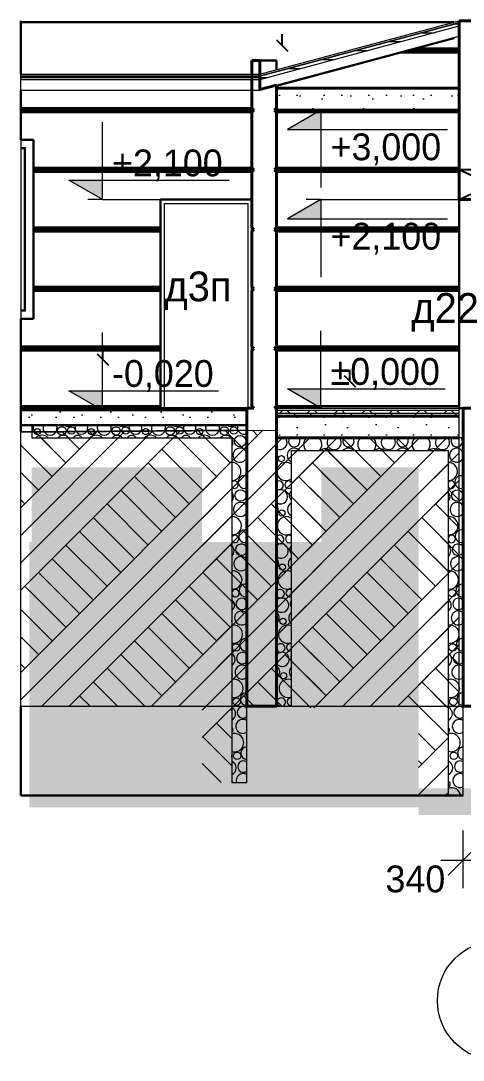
# Model space of a CAD drawing. Extents: x -464571 to -430223, y -12741 to 36790.
# Drawn here: x -464495 to -460039, y -6565 to 3900 of the extents above; entities that cross this region are included whole.
import ezdxf

# ---------------------------------------------------------------- set-up
doc = ezdxf.new("R2010")
doc.units = 0
doc.header["$MEASUREMENT"] = 0
doc.linetypes.add('Крупный пунктир', pattern=[14062.5, 0, -14062.5])
doc.linetypes.add('Штрихштриховая', pattern=[2325, 1500, -300, 225, -300])
for name, color, linetype, lineweight in [('01 Виноски_Ном_пера__19', 255, 'Continuous', 0), ('0_Ном_пера__1', 7, 'Continuous', 13), ('0_Ном_пера__120', 7, 'Continuous', 13), ('0_Ном_пера__19', 255, 'Continuous', 0), ('0_Ном_пера__7', 7, 'Continuous', 5), ('Двери ArchiCAD_Ном_пера__1', 7, 'Continuous', 13), ('Двери ArchiCAD_Ном_пера__41', 7, 'Continuous', 30), ('Интерьер- Перегородка_Ном_пера__41', 7, 'Continuous', 30), ('Интерьер- Перегородка_Ном_пера__47', 7, 'Continuous', 25), ('Интерьер- Перегородка_Ном_пера__61', 7, 'Continuous', 40), ('Крыши_Ном_пера__1', 7, 'Continuous', 13), ('Крыши_Ном_пера__10', 134, 'Continuous', 18), ('Крыши_Ном_пера__100', 2, 'Continuous', 13), ('Крыши_Ном_пера__120', 7, 'Continuous', 13), ('Крыши_Ном_пера__21', 7, 'Continuous', 20), ('Крыши_Ном_пера__41', 7, 'Continuous', 30), ('Окна ArchiCAD_Ном_пера__1', 7, 'Continuous', 13), ('Окна ArchiCAD_Ном_пера__41', 7, 'Continuous', 30), ('Перекрытия_Ном_пера__1', 7, 'Continuous', 13), ('Перекрытия_Ном_пера__21', 7, 'Continuous', 20), ('Перекрытия_Ном_пера__41', 7, 'Continuous', 30), ('Перекрытия_Ном_пера__61', 7, 'Continuous', 40), ('Стены несущие_Ном_пера__41', 7, 'Continuous', 30), ('Стены несущие_Ном_пера__61', 7, 'Continuous', 40)]:
    doc.layers.add(name, color=color, linetype=linetype, lineweight=lineweight)
for name, color, linetype, lineweight, true_color in [('01 Виноски_Ном_пера__3', 7, 'Continuous', 18, 0xdd5800), ('0_Ном_пера__98', 7, 'Continuous', 13, 0x001f3e), ('Двери ArchiCAD_Ном_пера__23', 7, 'Continuous', 20, 0xff6600), ('Перекрытия_Ном_пера__4', 7, 'Continuous', 20, 0x016515)]:
    doc.layers.add(name, color=color, linetype=linetype, lineweight=lineweight, true_color=true_color)
for name, color, linetype in [('Двери ArchiCAD', 7, 'Continuous'), ('Интерьер- Перегородка', 7, 'Continuous'), ('Крыши', 7, 'Continuous'), ('Окна ArchiCAD', 7, 'Continuous'), ('Перекрытия', 7, 'Continuous'), ('Стены несущие', 7, 'Continuous')]:
    doc.layers.add(name, color=color, linetype=linetype)
doc.styles.add('СГЕНЕРИР_СТИЛЬ_1', font='GOTHIC.TTF')
doc.styles.add('СГЕНЕРИР_СТИЛЬ_2', font='GOTHIC.TTF')
doc.styles.add('СГЕНЕРИР_СТИЛЬ_4', font='')
doc.styles.get('СГЕНЕРИР_СТИЛЬ_4').set_extended_font_data('Arial Unicode MS Кириллический')
doc.dimstyles.new('СГЕНЕРИР_СТИЛЬ__1', dxfattribs={"dimtxt": 0.18, "dimasz": 114, "dimexe": 0.18, "dimexo": 0.0625, "dimgap": 0.09, "dimtad": 0, "dimtih": 1, "dimtoh": 1, "dimdec": 4, "dimzin": 0, "dimdsep": 46, "dimcen": 0.09, "dimadec": 0, "dimazin": 0, "dimtfac": 1, "dimtdec": 4, "dimtmove": 0, "dimatfit": 3, "dimldrblk": 'ARROWHEAD_6', "dimfxl": 0, "dimtolj": 1, "dimtzin": 0, "dimarcsym": 0})
doc.dimstyles.new('СГЕНЕРИР_СТИЛЬ__7', dxfattribs={"dimtxt": 269.999993, "dimasz": 285, "dimexe": 0.18, "dimexo": 300, "dimgap": 0.09, "dimtad": 3, "dimdec": 0, "dimzin": 0, "dimdsep": 46, "dimtxsty": 'СГЕНЕРИР_СТИЛЬ_4', "dimblk": 'ARROWHEAD_6', "dimblk1": 'ARROWHEAD_6', "dimblk2": 'ARROWHEAD_6', "dimcen": 0.09, "dimclrd": 256, "dimclre": 256, "dimclrt": 256, "dimadec": 0, "dimazin": 0, "dimtfac": 1, "dimtdec": 4, "dimtmove": 2, "dimatfit": 3, "dimfxl": 0, "dimtolj": 1, "dimtzin": 0, "dimarcsym": 0})
doc.dimstyles.new('СГЕНЕРИР_СТИЛЬ__8', dxfattribs={"dimtxt": 269.999993, "dimasz": 285, "dimexe": 0.18, "dimexo": 300, "dimgap": 0.09, "dimtad": 3, "dimtih": 1, "dimtoh": 1, "dimdec": 0, "dimzin": 0, "dimdsep": 46, "dimtxsty": 'СГЕНЕРИР_СТИЛЬ_4', "dimblk": 'ARROWHEAD_6', "dimblk1": 'ARROWHEAD_6', "dimblk2": 'ARROWHEAD_6', "dimcen": 0.09, "dimclrd": 256, "dimclre": 256, "dimclrt": 256, "dimadec": 0, "dimazin": 0, "dimtfac": 1, "dimtdec": 4, "dimtmove": 0, "dimatfit": 3, "dimfxl": 0, "dimtolj": 1, "dimtzin": 0, "dimarcsym": 0})
pattern_1 = [(45, (-133390.85, 0), (-265.16504, 265.16504), []), (45, (-133443.9, 53.03), (-265.16504, 265.16504), []), (45, (-133496.92, 106.07), (-265.16504, 265.16504), [])]
pattern_2 = [(90, (-133390.85, 0), (-150, 0), [])]
pattern_3 = [(0, (-133390.85, 0), (0, 90.000004), [])]
pattern_4 = [(45, (-133390.85, 0), (-413.6575, 413.6575), []), (45, (-133528.7, 137.9), (-827.315, 827.315), []), (45, (-133666.6, 275.8), (-827.315, 827.315), []), (135, (-133804.51, 413.66), (137.88582, 137.88582), [585, -585])]

# ---------------------------------------------------------------- blocks, each defined once
blk = doc.blocks.new('Элемент разреза_24', base_point=(-133391, 0))
at = {"layer": 'Окна ArchiCAD_Ном_пера__1', "linetype": 'Continuous'}
for p, q in [((-464495, 2700), (-464495, 2620)), ((-464495, 2620), (-464495, 2610)), ((-464448, 2620), (-464495, 2620)), ((-464448, 980), (-464448, 2620)), ((-464495, 2610), (-464495, 990)), ((-464458, 2610), (-464495, 2610)), ((-464458, 990), (-464458, 2610)), ((-464495, 990), (-464458, 990)), ((-464495, 990), (-464495, 980)), ((-464495, 980), (-464448, 980)), ((-464495, 980), (-464495, 900))]:
    blk.add_line(p, q, dxfattribs=at)
at = {"layer": 'Окна ArchiCAD_Ном_пера__41', "linetype": 'Continuous'}
for p, q in [((-464495, 2700), (-464368, 2700)), ((-464368, 2700), (-464368, 2420)), ((-464368, 2420), (-464368, 2400)), ((-464368, 2380), (-464368, 2400)), ((-464368, 2380), (-464368, 1820)), ((-464368, 1820), (-464368, 1800)), ((-464368, 1780), (-464368, 1800)), ((-464368, 1780), (-464368, 1220)), ((-464368, 1220), (-464368, 1200)), ((-464368, 1180), (-464368, 1200)), ((-464368, 1180), (-464368, 900)), ((-464368, 900), (-464495, 900))]:
    blk.add_line(p, q, dxfattribs=at)
blk = doc.blocks.new('ARROWHEAD_6')
at = {"linetype": 'Continuous'}
for p, q in [((-0.5, -0.5), (0.5, 0.5)), ((0, 0), (-1, 0))]:
    blk.add_line(p, q, dxfattribs=at)
blk = doc.blocks.new('Элемент разреза_170', base_point=(-133391, 0))
at = {"layer": 'Интерьер- Перегородка_Ном_пера__41', "linetype": 'Continuous'}
for p, q in [((-461919, 3500), (-462087, 3500)), ((-461919, 3407), (-461919, 3500))]:
    blk.add_line(p, q, dxfattribs=at)
at = {"layer": 'Интерьер- Перегородка_Ном_пера__61', "linetype": 'Continuous'}
for p, q in [((-462169, 3500), (-462087, 3500)), ((-462169, 3020), (-462169, 3500)), ((-462087, 3362), (-462087, 3500)), ((-462087, 3207), (-462087, 3362)), ((-462087, 3207), (-461919, 3252)), ((-461919, 3020), (-461919, 3252)), ((-462149, 3000), (-462169, 3020)), ((-462169, 2980), (-462149, 3000)), ((-462169, 2420), (-462169, 2980)), ((-461939, 3000), (-461919, 3020)), ((-461919, 2980), (-461939, 3000)), ((-461919, 2420), (-461919, 2980)), ((-462149, 2400), (-462169, 2420)), ((-461939, 2400), (-461919, 2420)), ((-462169, 2380), (-462149, 2400)), ((-462169, 1820), (-462169, 2380)), ((-461919, 2380), (-461939, 2400)), ((-461919, 1820), (-461919, 2380)), ((-462149, 1800), (-462169, 1820)), ((-462169, 1780), (-462149, 1800)), ((-462169, 1220), (-462169, 1780)), ((-461939, 1800), (-461919, 1820)), ((-461919, 1780), (-461939, 1800)), ((-461919, 1220), (-461919, 1780)), ((-462149, 1200), (-462169, 1220)), ((-462169, 1180), (-462149, 1200)), ((-462169, 620), (-462169, 1180)), ((-461939, 1200), (-461919, 1220)), ((-461919, 1180), (-461939, 1200)), ((-461919, 620), (-461919, 1180)), ((-462149, 600), (-462169, 620)), ((-462169, 580), (-462149, 600)), ((-462169, 20), (-462169, 580)), ((-461939, 600), (-461919, 620)), ((-461919, 580), (-461939, 600)), ((-461919, 20), (-461919, 580)), ((-462149, 0), (-462169, 20)), ((-461939, 0), (-461919, 20))]:
    blk.add_line(p, q, dxfattribs=at)
blk = doc.blocks.new('Элемент разреза_4', base_point=(-133391, 0))
at = {"layer": 'Крыши_Ном_пера__1', "linetype": 'Continuous'}
h = blk.add_hatch(dxfattribs=at)
h.set_pattern_fill('Гидроизоляция__гориз__', color=256, style=0, pattern_type=2)
h.set_pattern_definition(pattern_2)
h.paths.add_polyline_path([(-462087, 3340), (-462087, 3345), (-464495, 3345), (-464495, 3340)], flags=0)
h = blk.add_hatch(dxfattribs=at)
h.set_pattern_fill('Фанера', color=256, style=0, pattern_type=2)
h.set_pattern_definition(pattern_3)
h.paths.add_polyline_path([(-462087, 3308), (-462087, 3340), (-464495, 3340), (-464495, 3308)], flags=0)
at = {"layer": 'Крыши_Ном_пера__10', "linetype": 'Continuous'}
h = blk.add_hatch(dxfattribs=at)
h.set_pattern_fill('Алюминий', color=256, style=0, pattern_type=2)
h.set_pattern_definition(pattern_1)
h.paths.add_polyline_path([(-462087, 3345), (-462087, 3346), (-464495, 3346), (-464495, 3345)], flags=0)
at = {"layer": 'Крыши_Ном_пера__1', "linetype": 'Continuous'}
for p, q in [((-464495, 3346), (-464495, 3362)), ((-464495, 3340), (-464495, 3345)), ((-464495, 3308), (-464495, 3340)), ((-464495, 3200), (-464495, 3308)), ((-462087, 3346), (-462087, 3346)), ((-462087, 3340), (-462087, 3341)), ((-462087, 3308), (-462087, 3310)), ((-462087, 3200), (-462087, 3207))]:
    blk.add_line(p, q, dxfattribs=at)
at = {"layer": 'Крыши_Ном_пера__100', "linetype": 'Continuous'}
for p, q in [((-464495, 3345), (-464495, 3346)), ((-462087, 3345), (-462087, 3345))]:
    blk.add_line(p, q, dxfattribs=at)
at = {"layer": 'Крыши_Ном_пера__120', "linetype": 'Continuous'}
for p, q in [((-464495, 3362), (-462087, 3362)), ((-464495, 3346), (-462087, 3346)), ((-464495, 3346), (-462087, 3346)), ((-464495, 3345), (-462087, 3345)), ((-464495, 3345), (-462087, 3345)), ((-464495, 3340), (-462087, 3340)), ((-464495, 3340), (-462087, 3340))]:
    blk.add_line(p, q, dxfattribs=at)
at = {"layer": 'Крыши_Ном_пера__21', "linetype": 'Continuous'}
for p, q in [((-464495, 3308), (-462087, 3308)), ((-464495, 3308), (-462087, 3308)), ((-464495, 3200), (-462087, 3200))]:
    blk.add_line(p, q, dxfattribs=at)
at = {"layer": 'Крыши_Ном_пера__41', "linetype": 'Continuous'}
for p, q in [((-460132, 3886), (-464495, 3886)), ((-464495, 3886), (-464495, 3362)), ((-461919, 3245), (-460132, 3724)), ((-460132, 3724), (-460132, 3731))]:
    blk.add_line(p, q, dxfattribs=at)
blk = doc.blocks.new('Элемент разреза_45', base_point=(-133391, 0))
at = {"layer": '0_Ном_пера__7', "linetype": 'Continuous'}
h = blk.add_hatch(dxfattribs=at)
h.set_pattern_fill('Грунт', color=256, style=0, pattern_type=2)
h.set_pattern_definition(pattern_4)
h.paths.add_polyline_path([(-461919, -221), (-464495, -241), (-464495, -3000), (-460079, -3000), (-460079, -300), (-461919, -300)], flags=0)
at = {"layer": '0_Ном_пера__1', "linetype": 'Continuous'}
for p, q in [((-464495, -235), (-462219, -217)), ((-464495, -241), (-461919, -221)), ((-464495, -235), (-464495, -241)), ((-464495, -3000), (-464495, -241)), ((-461919, -300), (-461919, -221)), ((-461919, -300), (-460079, -300)), ((-460079, -3000), (-460079, -300)), ((-464495, -3000), (-460079, -3000))]:
    blk.add_line(p, q, dxfattribs=at)
blk = doc.blocks.new('Элемент разреза_48', base_point=(-133391, 0))
at = {"layer": 'Интерьер- Перегородка_Ном_пера__41', "linetype": 'Continuous'}
for p, q in [((-464495, 3900), (-464495, 3886)), ((-460669, 3580), (-460079, 3580)), ((-460595, 3600), (-460079, 3600)), ((-460520, 3620), (-460079, 3620)), ((-464495, 3200), (-464495, 3020)), ((-464495, 3020), (-462169, 3020)), ((-464495, 3020), (-464495, 3000)), ((-462149, 3000), (-464495, 3000)), ((-464495, 3000), (-464495, 2980)), ((-464495, 2980), (-462169, 2980)), ((-464495, 2980), (-464495, 2700)), ((-461919, 3000), (-461939, 3000)), ((-461919, 2980), (-460079, 2980)), ((-464368, 2420), (-462169, 2420)), ((-461919, 2420), (-460079, 2420)), ((-462149, 2400), (-464368, 2400)), ((-464368, 2380), (-462169, 2380)), ((-460079, 2400), (-461939, 2400)), ((-461919, 2380), (-460079, 2380)), ((-460079, 1820), (-460079, 2100)), ((-464368, 1820), (-463089, 1820)), ((-463089, 1800), (-464368, 1800)), ((-464368, 1780), (-463089, 1780)), ((-462149, 1800), (-462169, 1800)), ((-460079, 1800), (-461939, 1800)), ((-461919, 1820), (-460079, 1820)), ((-461919, 1780), (-460079, 1780)), ((-460079, 1780), (-460079, 1220)), ((-464368, 1220), (-463089, 1220)), ((-463089, 1200), (-464368, 1200)), ((-464368, 1180), (-463089, 1180)), ((-462149, 1200), (-462169, 1200)), ((-460079, 1200), (-461939, 1200)), ((-461919, 1220), (-460079, 1220)), ((-461919, 1180), (-460079, 1180)), ((-460079, 1180), (-460079, 620)), ((-464495, 900), (-464495, 620)), ((-464495, 620), (-463089, 620)), ((-464495, 620), (-464495, 600)), ((-463089, 600), (-464495, 600)), ((-464495, 600), (-464495, 580)), ((-464495, 580), (-463089, 580)), ((-464495, 580), (-464495, 20)), ((-462149, 600), (-462169, 600)), ((-460079, 600), (-461939, 600)), ((-461919, 620), (-460079, 620)), ((-461919, 580), (-460079, 580)), ((-460079, 580), (-460079, 20)), ((-464495, 20), (-463089, 20)), ((-464495, 20), (-464495, 0)), ((-464495, 0), (-463089, 0)), ((-461919, 20), (-460079, 20))]:
    blk.add_line(p, q, dxfattribs=at)
blk = doc.blocks.new('Элемент разреза_56', base_point=(-133391, 0))
at = {"layer": 'Стены несущие_Ном_пера__41', "linetype": 'Continuous'}
for p in [(-464495, -3000), (-460039, -3900)]:
    blk.add_line(p, (-464495, -3900), dxfattribs=at)
blk = doc.blocks.new('Элемент разреза_90', base_point=(-133391, 0))
at = {"layer": 'Стены несущие_Ном_пера__41', "linetype": 'Continuous'}
for p, q in [((-464495, 0), (-464495, -20)), ((-463089, 0), (-462219, 0)), ((-464495, -170), (-464495, -235))]:
    blk.add_line(p, q, dxfattribs=at)
blk = doc.blocks.new('Элемент разреза_60', base_point=(-133391, 0))
at = {"layer": 'Двери ArchiCAD_Ном_пера__41', "linetype": 'Continuous'}
for p, q in [((-460079, 1820), (-460079, 1780)), ((-460079, 1220), (-460079, 1180)), ((-460079, 620), (-460079, 580)), ((-460079, 20), (-460079, 0)), ((-460039, 0), (-460079, 0))]:
    blk.add_line(p, q, dxfattribs=at)
blk = doc.blocks.new('Элемент разреза_229', base_point=(-133391, 0))
at = {"layer": 'Перекрытия_Ном_пера__1', "linetype": 'Continuous'}
h = blk.add_hatch(dxfattribs=at)
h.set_pattern_fill('05___Бетон__будівельний_', color=256, style=0, pattern_type=2)
h.set_pattern_definition([(0, (-133390.9, 0), (0, 935.3075), [90, -450]), (0, (-133120.9, 467.7), (0, 935.3075), [90, -450]), (60, (-133390.9, 0), (-810, 467.6537), [90, -450]), (60, (-132850.9, 0), (-810, 467.6537), [90, -450]), (120, (-133300.9, 0), (810, 467.6537), [90, -450]), (120, (-132760.9, 0), (810, 467.6537), [90, -450]), (0, (-133390.85, 90), (0, 180.00001), [0, -180.00001, 0, -270.00001]), (45, (-133300.85, 90), (-127.27923, 127.27923), [0, -135.00001, 0, -225.00001])])
h.paths.add_polyline_path([(-462219, -20), (-464495, -20), (-464495, -170), (-462219, -170)], flags=0)
at = {"layer": 'Перекрытия_Ном_пера__41', "linetype": 'Continuous'}
for p, q in [((-464495, -20), (-462219, -20)), ((-464495, -170), (-464495, -20)), ((-462219, -170), (-462219, -20)), ((-464495, -170), (-462219, -170))]:
    blk.add_line(p, q, dxfattribs=at)
blk = doc.blocks.new('Элемент разреза_88', base_point=(-133391, 0))
at = {"layer": 'Перекрытия_Ном_пера__1', "linetype": 'Continuous'}
h = blk.add_hatch(dxfattribs=at)
h.set_pattern_fill('Фанера__2_', color=256, style=0, pattern_type=2)
h.set_pattern_definition([(0, (-133390.85, 0), (0, 90.000004), [])])
h.paths.add_polyline_path([(-460079, -20), (-460079, 0), (-461919, 0), (-461919, -20)], flags=0)
h = blk.add_hatch(dxfattribs=at)
h.set_pattern_fill('Блоки', color=256, style=0, pattern_type=2)
h.set_pattern_definition([(45, (-133390.85, 0), (-137.88582, 137.88582), []), (135, (-133390.85, 0), (137.88582, 137.88582), [])])
h.paths.add_polyline_path([(-460079, -50), (-460079, -20), (-461919, -20), (-461919, -50)], flags=0)
h = blk.add_hatch(dxfattribs=at)
h.set_pattern_fill('Стенка_каркасн__2х4_16_м_FB', color=256, style=0, pattern_type=2)
h.set_pattern_definition([(0, (-133400, 0), (0, 406400), []), (0, (-133400, 90), (0, 406400), []), (90, (-133390.85, 0), (-406.4, 0), [88.9, -406400]), (90, (-133352.75, 0), (-406.4, 0), [88.9, -406400]), (66.80141, (-133390.85, 0), (-343.33793, 147.14483), []), (-66.80141, (-133352.75, 0), (343.33793, 147.14483), [])])
h.paths.add_polyline_path([(-460079, -80), (-460079, -50), (-461919, -50), (-461919, -80)], flags=0)
h = blk.add_hatch(dxfattribs=at)
h.set_pattern_fill('structural_concrete', color=256, style=0, pattern_type=2)
h.set_pattern_definition([(0, (-133390.9, 0), (0, 935.3075), [90, -450]), (0, (-133120.9, 467.7), (0, 935.3075), [90, -450]), (60, (-133390.9, 0), (-810, 467.6537), [90, -450]), (60, (-132850.9, 0), (-810, 467.6537), [90, -450]), (120, (-133300.9, 0), (810, 467.6537), [90, -450]), (120, (-132760.9, 0), (810, 467.6537), [90, -450]), (0, (-133390.85, 90), (0, 180.00001), [0, -180.00001, 0, -270.00001]), (45, (-133300.85, 90), (-127.27923, 127.27923), [0, -135.00001, 0, -225.00001])])
h.paths.add_polyline_path([(-461919, -300), (-460079, -300), (-460079, -80), (-461919, -80)], flags=0)
for p, q in [((-461919, 0), (-460079, 0)), ((-461919, -20), (-461919, 0)), ((-460079, -20), (-460079, 0)), ((-461919, -20), (-460079, -20)), ((-461919, -50), (-461919, -20)), ((-461919, -20), (-460079, -20)), ((-461919, -50), (-460079, -50)), ((-461919, -50), (-460079, -50)), ((-461919, -80), (-461919, -50)), ((-460079, -50), (-460079, -20)), ((-460079, -80), (-460079, -50))]:
    blk.add_line(p, q, dxfattribs=at)
at = {"layer": 'Перекрытия_Ном_пера__21', "linetype": 'Continuous'}
for p, q in [((-461919, -300), (-461919, -80)), ((-460079, -300), (-460079, -80))]:
    blk.add_line(p, q, dxfattribs=at)
at = {"layer": 'Перекрытия_Ном_пера__61', "linetype": 'Continuous'}
for p, q in [((-461919, -80), (-460079, -80)), ((-461919, -80), (-460079, -80)), ((-461919, -300), (-460079, -300))]:
    blk.add_line(p, q, dxfattribs=at)
blk = doc.blocks.new('Элемент разреза_113', base_point=(-133391, 0))
at = {"layer": 'Перекрытия_Ном_пера__1', "linetype": 'Continuous'}
h = blk.add_hatch(dxfattribs=at)
h.set_pattern_fill('Бетон', color=256, style=0, pattern_type=2)
h.set_pattern_definition([(0, (-133390.9, 0), (0, 935.3074), [90, -450]), (0, (-133120.9, 467.7), (0, 935.3074), [90, -450]), (60, (-133390.9, 0), (-810, 467.6537), [90, -450]), (60, (-132850.9, 0), (-810, 467.6537), [90, -450]), (120, (-133300.9, 0), (810, 467.6537), [90, -450]), (120, (-132760.9, 0), (810, 467.6537), [90, -450]), (0, (-133390.85, 90), (0, 180), [0, -180, 0, -270]), (45, (-133300.85, 90), (-127.27922, 127.27922), [0, -135, 0, -225])])
h.paths.add_polyline_path([(-461919, 3000), (-460079, 3000), (-460079, 3220), (-461919, 3220)], flags=0)
at = {"layer": 'Перекрытия_Ном_пера__61', "linetype": 'Continuous'}
for p, q in [((-461919, 3220), (-460079, 3220)), ((-461919, 3000), (-461919, 3220)), ((-460079, 3000), (-460079, 3220)), ((-461919, 3000), (-460079, 3000))]:
    blk.add_line(p, q, dxfattribs=at)
blk = doc.blocks.new('Элемент разреза_160', base_point=(-133391, 0))
at = {"layer": 'Крыши_Ном_пера__1', "linetype": 'Continuous'}
h = blk.add_hatch(dxfattribs=at)
h.set_pattern_fill('Гидроизоляция__гориз__', color=256, style=0, pattern_type=2)
h.set_pattern_definition(pattern_2)
h.paths.add_polyline_path([(-460079, 3879), (-460079, 3883), (-462087, 3345), (-462087, 3341)], flags=0)
h = blk.add_hatch(dxfattribs=at)
h.set_pattern_fill('Фанера', color=256, style=0, pattern_type=2)
h.set_pattern_definition(pattern_3)
h.paths.add_polyline_path([(-460079, 3848), (-460079, 3879), (-462087, 3341), (-462087, 3310)], flags=0)
at = {"layer": 'Крыши_Ном_пера__10', "linetype": 'Continuous'}
h = blk.add_hatch(dxfattribs=at)
h.set_pattern_fill('Алюминий', color=256, style=0, pattern_type=2)
h.set_pattern_definition(pattern_1)
h.paths.add_polyline_path([(-460079, 3883), (-460079, 3884), (-462087, 3346), (-462087, 3345)], flags=0)
at = {"layer": 'Крыши_Ном_пера__1', "linetype": 'Continuous'}
for p, q in [((-460079, 3884), (-460079, 3900)), ((-460079, 3879), (-460079, 3883)), ((-460079, 3848), (-460079, 3879)), ((-460079, 3745), (-460079, 3848)), ((-462087, 3345), (-462087, 3345)), ((-462087, 3340), (-462087, 3341)), ((-462087, 3308), (-462087, 3310))]:
    blk.add_line(p, q, dxfattribs=at)
at = {"layer": 'Крыши_Ном_пера__100', "linetype": 'Continuous'}
for p, q in [((-460079, 3883), (-460079, 3884)), ((-462087, 3346), (-462087, 3346))]:
    blk.add_line(p, q, dxfattribs=at)
at = {"layer": 'Крыши_Ном_пера__120', "linetype": 'Continuous'}
for p, q in [((-462087, 3362), (-460079, 3900)), ((-462087, 3346), (-460079, 3884)), ((-462087, 3346), (-460079, 3884)), ((-462087, 3345), (-460079, 3883)), ((-462087, 3345), (-460079, 3883)), ((-462087, 3341), (-460079, 3879)), ((-462087, 3341), (-460079, 3879))]:
    blk.add_line(p, q, dxfattribs=at)
at = {"layer": 'Крыши_Ном_пера__21', "linetype": 'Continuous'}
for p, q in [((-462087, 3310), (-460079, 3848)), ((-462087, 3310), (-460079, 3848)), ((-462087, 3207), (-460079, 3745))]:
    blk.add_line(p, q, dxfattribs=at)
blk = doc.blocks.new('Элемент разреза_286', base_point=(-133390.854027, 0))
at = {"layer": 'Интерьер- Перегородка_Ном_пера__61', "linetype": 'Continuous'}
for p, q in [((-460078.906532, 3900), (-459438.906532, 3900)), ((-460078.906532, 2100), (-460078.906532, 3900)), ((-459438.906532, 2100), (-459438.906532, 3900)), ((-460078.906532, 2100), (-459438.906532, 2100))]:
    blk.add_line(p, q, dxfattribs=at)
blk = doc.blocks.new('Элемент разреза_87', base_point=(-133391, 0))
at = {"layer": 'Стены несущие_Ном_пера__61', "linetype": 'Continuous'}
for p, q in [((-460039, -3000), (-460039, 0)), ((-460039, 0), (-459439, 0)), ((-459439, -3000), (-459439, 0)), ((-460039, -3000), (-459439, -3000))]:
    blk.add_line(p, q, dxfattribs=at)
blk = doc.blocks.new('Элемент разреза_158', base_point=(-133391, 0))
at = {"layer": 'Стены несущие_Ном_пера__61', "linetype": 'Continuous'}
for p, q in [((-462219, -3000), (-462219, 0)), ((-462219, 0), (-462149, 0)), ((-461939, 0), (-461919, 0)), ((-461919, -3000), (-461919, 0)), ((-462219, -3000), (-461919, -3000))]:
    blk.add_line(p, q, dxfattribs=at)
blk = doc.blocks.new('Линейный размер_5', base_point=(-463673, -20))
at = {"layer": '0_Ном_пера__98', "linetype": 'Continuous'}
for points in [[(-463673, 2100), (-464011, 2295), (-463673, 2295)], [(-463673, -20), (-464011, 175), (-463673, 175)]]:
    blk.add_hatch(color=256, dxfattribs=at).paths.add_polyline_path(points, flags=0)
for p, q in [((-463673, 2100), (-463673, 2880)), ((-463673, 2100), (-464011, 2295)), ((-464011, 2295), (-463673, 2295)), ((-463673, 2295), (-462397, 2295)), ((-463673, 2100), (-463820, 2100)), ((-463673, 2100), (-463089, 2100)), ((-463673, -20), (-463673, 760)), ((-463673, -20), (-464011, 175)), ((-464011, 175), (-463673, 175)), ((-463673, 175), (-462503, 175)), ((-463673, -20), (-463820, -20)), ((-463673, -20), (-463527, -20))]:
    blk.add_line(p, q, dxfattribs=at)
at = {"layer": '0_Ном_пера__98', "char_height": 270, "attachment_point": 1, "style": 'СГЕНЕРИР_СТИЛЬ_2'}
for s, insert in [('{+2,100}', (-463576, 2604)), ('{-0,020}', (-463576, 484))]:
    blk.add_mtext(s, dxfattribs=dict(at, insert=insert))
blk = doc.blocks.new('Линейный размер_6', base_point=(-461472, 3000))
at = {"layer": '0_Ном_пера__98', "linetype": 'Continuous'}
for points in [[(-461472, 3000), (-461810, 2805), (-461472, 2805)], [(-461472, 2100), (-461810, 1905), (-461472, 1905)], [(-461472, 0), (-461810, 195), (-461472, 195)]]:
    blk.add_hatch(color=256, dxfattribs=at).paths.add_polyline_path(points, flags=0)
for p, q in [((-461472, 3000), (-461810, 2805)), ((-461472, 3000), (-461619, 3000)), ((-461472, 3000), (-461326, 3000)), ((-461472, 3000), (-461472, 2220)), ((-461810, 2805), (-461472, 2805)), ((-461472, 2805), (-460196, 2805)), ((-461472, 2100), (-461810, 1905)), ((-461472, 2100), (-461619, 2100)), ((-461472, 2100), (-460079, 2100)), ((-461472, 2100), (-461472, 1320)), ((-461810, 1905), (-461472, 1905)), ((-461472, 1905), (-460196, 1905)), ((-461472, 0), (-461472, 780)), ((-461472, 0), (-461810, 195)), ((-461810, 195), (-461472, 195)), ((-461472, 195), (-460221, 195)), ((-461472, 0), (-461919, 0)), ((-461472, 0), (-461326, 0))]:
    blk.add_line(p, q, dxfattribs=at)
at = {"layer": '0_Ном_пера__98', "char_height": 270, "attachment_point": 1, "style": 'СГЕНЕРИР_СТИЛЬ_2'}
for s, insert in [('{+3,000}', (-461375, 2766)), ('{+2,100}', (-461375, 1866)), ('{±0,000}', (-461375, 504))]:
    blk.add_mtext(s, dxfattribs=dict(at, insert=insert))
blk = doc.blocks.new('*D489', base_point=(-133391, 0))
at = {"layer": '0_Ном_пера__120', "linetype": 'Continuous'}
for p, q in [((-459021, 2100), (-459021, 2325)), ((-458871, 1950), (-459171, 2250)), ((-458740, 2100), (-459321, 2100)), ((-459021, 0), (-459021, 2100)), ((-459171, 150), (-458871, -150)), ((-458740, 0), (-459321, 0)), ((-459021, -225), (-459021, 0))]:
    blk.add_line(p, q, dxfattribs=at)
at = {"layer": '0_Ном_пера__120', "insert": (-458967, 313), "char_height": 270, "attachment_point": 1, "rotation": 90, "style": 'СГЕНЕРИР_СТИЛЬ_2'}
blk.add_mtext('{2\xa0100}', dxfattribs=at)
blk = doc.blocks.new('*D492', base_point=(-133391, 0))
at = {"layer": '0_Ном_пера__120', "linetype": 'Continuous'}
for p, q in [((-460039, -4833), (-460039, -4251)), ((-459699, -4833), (-459699, -4251)), ((-459889, -4401), (-460189, -4701)), ((-459549, -4401), (-459849, -4701)), ((-460264, -4551), (-460039, -4551)), ((-460039, -4551), (-459699, -4551))]:
    blk.add_line(p, q, dxfattribs=at)
at = {"layer": '0_Ном_пера__120', "insert": (-460822, -4605), "char_height": 270, "attachment_point": 1, "style": 'СГЕНЕРИР_СТИЛЬ_2'}
blk.add_mtext('{340}', dxfattribs=at)
blk = doc.blocks.new('*X509', base_point=(-133391, 0))
at = {"layer": '0_Ном_пера__1', "linetype": 'Continuous'}
for centre, radius in [((-461871, -509), 31), ((-460099, -879), 57.5), ((-461866, -1055), 31), ((-461860, -1601), 31), ((-460150, -1863), 37.6), ((-461855, -2147), 31), ((-460145, -2409), 37.6), ((-461849, -2693), 31), ((-460139, -2955), 37.6), ((-460134, -3501), 37.6)]:
    blk.add_circle(centre, radius, dxfattribs=at)
for centre, radius, start, end in [((-461885, -346), 71.6, 241.5655, 40.136), ((-461741, -333), 57.5, 145.1213, 34.8787), ((-461555, -365), 91.8, 135.0992, 223.0615), ((-461555, -365), 91.8, 316.9385, 44.9008), ((-461339, -346), 71.6, 139.864, 40.136), ((-461195, -333), 57.5, 145.1213, 34.8787), ((-461009, -365), 91.8, 135.0992, 223.0615), ((-461009, -365), 91.8, 316.9385, 44.9008), ((-460794, -346), 71.6, 139.864, 40.136), ((-460650, -333), 57.5, 145.1213, 34.8787), ((-460463, -365), 91.8, 135.0992, 223.0615), ((-460463, -365), 91.8, 316.9385, 44.9008), ((-460248, -346), 71.6, 139.864, 40.136), ((-460104, -333), 57.5, 145.1213, 34.8787), ((-461742, -474), 71, 41.4095, 248.3936), ((-461427, -471), 63.8, 43.192, 136.808), ((-461197, -474), 71, 41.4095, 138.5905), ((-460881, -471), 63.8, 43.192, 136.808), ((-460651, -474), 71, 41.4095, 138.5905), ((-460336, -471), 63.8, 43.192, 136.808), ((-460106, -474), 71, 19.915, 340.085), ((-461973, -471), 63.8, 327.1477, 32.8523), ((-461825, -638), 91.8, 52.2782, 307.7218), ((-460188, -638), 91.8, 269.5473, 90.4527), ((-459973, -619), 71.6, 157.9373, 202.0627), ((-460060, -744), 63.8, 70.4356, 289.5644), ((-461894, -776), 42.9, 234.1068, 125.8932), ((-461879, -892), 71.6, 236.367, 123.633), ((-461798, -771), 37.6, 38.1352, 321.8648), ((-461735, -879), 57.5, 125.2694, 234.7306), ((-460161, -771), 37.6, 223.4151, 136.5849), ((-460243, -892), 71.6, 318.9038, 41.0962), ((-461967, -1017), 63.8, 318.8457, 41.1543), ((-461737, -1020), 71, 116.5256, 243.4744), ((-460100, -1020), 71, 30.4775, 329.5225), ((-461819, -1184), 91.8, 56.5466, 303.4534), ((-460182, -1184), 91.8, 266.0739, 93.9261), ((-460055, -1290), 63.8, 75.6566, 284.3434), ((-461888, -1322), 42.9, 224.2776, 135.7224), ((-461792, -1317), 37.6, 50.306, 309.694), ((-460156, -1317), 37.6, 209.0422, 150.9578), ((-461874, -1438), 71.6, 230.8325, 129.1675), ((-461730, -1425), 57.5, 132.3833, 227.6167), ((-460237, -1438), 71.6, 312.5232, 47.4768), ((-460093, -1425), 57.5, 19.9861, 340.0139), ((-461961, -1563), 63.8, 311.7443, 48.2557), ((-461731, -1566), 71, 121.6661, 238.3339), ((-460095, -1566), 71, 38.4217, 321.5783), ((-461813, -1730), 91.8, 60.6141, 299.3859), ((-460177, -1730), 91.8, 262.5859, 97.4141), ((-460049, -1836), 63.8, 80.7582, 279.2418), ((-461883, -1868), 42.9, 212.2578, 147.7422), ((-461787, -1863), 37.6, 60.6056, 299.3944), ((-461868, -1984), 71.6, 224.8214, 135.1786), ((-461724, -1971), 57.5, 140.4215, 219.5785), ((-460231, -1984), 71.6, 306.739, 53.261), ((-460087, -1971), 57.5, 32.5299, 327.4701), ((-461956, -2109), 63.8, 305.3574, 54.6426), ((-461726, -2112), 71, 127.1094, 232.8906), ((-460089, -2112), 71, 45.1633, 314.8367), ((-461808, -2276), 91.8, 64.5248, 295.4752), ((-460218, -2147), 31, 341.6489, 18.3511), ((-460171, -2276), 91.8, 259.0701, 100.9299), ((-461877, -2414), 42.9, 192.7495, 167.2505), ((-461781, -2409), 37.6, 69.9433, 290.0567), ((-460044, -2382), 63.8, 85.7868, 274.2132), ((-461863, -2530), 71.6, 218.0916, 141.9084), ((-461719, -2517), 57.5, 150.1598, 209.8402), ((-460226, -2530), 71.6, 301.3626, 58.6374), ((-460082, -2517), 57.5, 41.7165, 318.2835), ((-461950, -2655), 63.8, 299.442, 60.558), ((-461720, -2658), 71, 132.9774, 227.0226), ((-460083, -2658), 71, 51.1916, 308.8084), ((-460213, -2693), 31, 320.3384, 39.6616), ((-461802, -2822), 91.8, 68.3121, 291.6879), ((-460166, -2822), 91.8, 255.512, 104.488), ((-461872, -2960), 42.9, 291.3302, 248.6698), ((-461776, -2955), 37.6, 78.7505, 281.2495), ((-460038, -2928), 63.8, 90.7829, 269.2171), ((-460220, -3076), 71.6, 296.2785, 63.7215), ((-460076, -3063), 57.5, 49.4749, 310.5251), ((-460078, -3204), 71, 56.7463, 303.2537), ((-460207, -3239), 31, 306.1933, 53.8067), ((-460160, -3368), 91.8, 251.8957, 108.1043), ((-460032, -3474), 63.8, 95.785, 264.215), ((-460229, -3506), 42.9, 341.2782, 18.7218), ((-460215, -3622), 71.6, 291.4086, 68.5914), ((-460071, -3609), 57.5, 56.4189, 303.5811), ((-460201, -3785), 31, 294.2798, 65.7202), ((-460072, -3750), 71, 61.9672, 298.0328), ((-460155, -3914), 91.8, 8.6059, 111.7968)]:
    blk.add_arc(centre, radius, start, end, dxfattribs=at)
blk = doc.blocks.new('Штриховка_12', base_point=(-133391, 0))
at = {"layer": '0_Ном_пера__1', "linetype": 'Continuous'}
for p, q in [((-461919, -300), (-461919, -3000)), ((-460039, -300), (-461919, -300)), ((-460039, -3900), (-460039, -300)), ((-461768, -3000), (-461768, -428)), ((-461768, -428), (-460189, -428)), ((-460189, -428), (-460189, -3900)), ((-461919, -3000), (-461768, -3000)), ((-460189, -3900), (-460039, -3900))]:
    blk.add_line(p, q, dxfattribs=at)
blk.add_blockref('*X509', (-133391, 0), dxfattribs=at)
blk = doc.blocks.new('*X511', base_point=(-133391, 0))
at = {"layer": '0_Ном_пера__1', "linetype": 'Continuous'}
for centre, radius in [((-464329, -236), 31), ((-464082, -230), 42.9), ((-463986, -225), 37.6), ((-463784, -236), 31), ((-463536, -230), 42.9), ((-463440, -225), 37.6), ((-463238, -236), 31), ((-462990, -230), 42.9), ((-462895, -225), 37.6), ((-462693, -236), 31), ((-462445, -230), 42.9), ((-462349, -225), 37.6), ((-462286, -333), 57.5), ((-462281, -879), 57.5), ((-462327, -2409), 37.6), ((-462321, -2955), 37.6), ((-462316, -3501), 37.6)]:
    blk.add_circle(centre, radius, dxfattribs=at)
for centre, radius, start, end in [((-464430, -198), 63.8, 315.4101, 26.2179), ((-464200, -201), 71, 153.6931, 26.3069), ((-464012, -92), 91.8, 238.3714, 301.6286), ((-463885, -198), 63.8, 153.7821, 26.2179), ((-463655, -201), 71, 153.6931, 26.3069), ((-463467, -92), 91.8, 238.3714, 301.6286), ((-463339, -198), 63.8, 153.7821, 26.2179), ((-463109, -201), 71, 153.6931, 26.3069), ((-462921, -92), 91.8, 238.3714, 301.6286), ((-462794, -198), 63.8, 153.7821, 26.2179), ((-462563, -201), 71, 153.6931, 26.3069), ((-462376, -92), 91.8, 238.3714, 301.6286), ((-462248, -198), 63.8, 153.7821, 296.2006), ((-464282, -365), 91.8, 47.1422, 132.8578), ((-464067, -346), 71.6, 42.8012, 137.1988), ((-463923, -333), 57.5, 37.9657, 142.0343), ((-463737, -365), 91.8, 47.1422, 132.8578), ((-463522, -346), 71.6, 42.8012, 137.1988), ((-463377, -333), 57.5, 37.9657, 142.0343), ((-463191, -365), 91.8, 47.1422, 132.8578), ((-462976, -346), 71.6, 42.8012, 137.1988), ((-462832, -333), 57.5, 37.9657, 142.0343), ((-462646, -365), 91.8, 47.1422, 132.8578), ((-462430, -346), 71.6, 42.8012, 137.1988), ((-462430, -346), 71.6, 328.0741, 31.9259), ((-462288, -474), 71, 16.7139, 343.2861), ((-462370, -638), 91.8, 270.3247, 89.6753), ((-462155, -619), 71.6, 155.4179, 204.5821), ((-462243, -744), 63.8, 69.2444, 290.7556), ((-462344, -771), 37.6, 226.1102, 133.8898), ((-462425, -892), 71.6, 320.4451, 39.5549), ((-462282, -1020), 71, 28.432, 331.568), ((-462365, -1184), 91.8, 266.8527, 93.1473), ((-462237, -1290), 63.8, 74.4993, 285.5007), ((-462149, -1165), 71.6, 170.7813, 189.2187), ((-462338, -1317), 37.6, 212.739, 147.261), ((-462419, -1438), 71.6, 313.8916, 46.1084), ((-462275, -1425), 57.5, 15.9656, 344.0344), ((-462277, -1566), 71, 36.7731, 323.2269), ((-462359, -1730), 91.8, 263.3691, 96.6309), ((-462231, -1836), 63.8, 79.6234, 280.3766), ((-462332, -1863), 37.6, 188.5018, 171.4982), ((-462414, -1984), 71.6, 307.994, 52.006), ((-462270, -1971), 57.5, 30.1444, 329.8556), ((-462271, -2112), 71, 43.727, 316.273), ((-462400, -2147), 31, 351.6145, 8.3855), ((-462353, -2276), 91.8, 259.8607, 100.1393), ((-462226, -2382), 63.8, 84.6647, 275.3353), ((-462408, -2530), 71.6, 302.5381, 57.4619), ((-462264, -2517), 57.5, 39.8167, 320.1833), ((-462266, -2658), 71, 49.8889, 310.1111), ((-462395, -2693), 31, 324.0952, 35.9048), ((-462348, -2822), 91.8, 256.3134, 103.6866), ((-462220, -2928), 63.8, 89.6647, 270.3353), ((-462403, -3076), 71.6, 297.3963, 62.6037), ((-462259, -3063), 57.5, 47.8223, 312.1777), ((-462260, -3204), 71, 55.5351, 304.4649), ((-462389, -3239), 31, 309.0999, 50.9001), ((-462342, -3368), 91.8, 252.7116, 107.2884), ((-462215, -3474), 63.8, 94.6622, 265.3378), ((-462412, -3506), 42.9, 347.4579, 12.5421), ((-462397, -3622), 71.6, 292.4839, 67.5161), ((-462253, -3609), 57.5, 54.9166, 305.0834), ((-462384, -3785), 31, 29.4652, 63.1692), ((-462255, -3750), 71, 60.8216, 196.0539)]:
    blk.add_arc(centre, radius, start, end, dxfattribs=at)
blk = doc.blocks.new('Штриховка_14', base_point=(-133391, 0))
at = {"layer": '0_Ном_пера__1', "linetype": 'Continuous'}
for p, q in [((-464385, -170), (-464385, -298)), ((-462220, -170), (-464385, -170)), ((-462220, -3770), (-462220, -170)), ((-464385, -298), (-462370, -298)), ((-462370, -298), (-462370, -3770)), ((-462370, -3770), (-462220, -3770))]:
    blk.add_line(p, q, dxfattribs=at)
blk.add_blockref('*X511', (-133391, 0), dxfattribs=at)
blk = doc.blocks.new('Линия_68', base_point=(-459699, -5965))
at = {"layer": 'Перекрытия_Ном_пера__4', "linetype": 'Штрихштриховая'}
blk.add_line((-459699, -5365), (-459699, 1369), dxfattribs=at)
at = {"layer": 'Перекрытия_Ном_пера__4', "linetype": 'Continuous'}
blk.add_circle((-459699, -5965), 600, dxfattribs=at)
blk = doc.blocks.new('Элемент разреза_32', base_point=(-133391, 0))
at = {"layer": 'Двери ArchiCAD_Ном_пера__1', "linetype": 'Continuous'}
for p, q in [((-463049, 0), (-463049, 2060)), ((-463049, 2060), (-462209, 2060)), ((-462209, 2060), (-462209, 0))]:
    blk.add_line(p, q, dxfattribs=at)
at = {"layer": 'Двери ArchiCAD_Ном_пера__41', "linetype": 'Continuous'}
for p, q in [((-463089, 1820), (-463089, 2100)), ((-463089, 2100), (-462169, 2100)), ((-463089, 1800), (-463089, 1820)), ((-463089, 1780), (-463089, 1800)), ((-463089, 1220), (-463089, 1780)), ((-462169, 1820), (-462169, 1800)), ((-462169, 1800), (-462169, 1780)), ((-463089, 1200), (-463089, 1220)), ((-463089, 1180), (-463089, 1200)), ((-463089, 620), (-463089, 1180)), ((-462169, 1220), (-462169, 1200)), ((-462169, 1200), (-462169, 1180)), ((-463089, 600), (-463089, 620)), ((-463089, 580), (-463089, 600)), ((-463089, 20), (-463089, 580)), ((-462169, 620), (-462169, 600)), ((-462169, 600), (-462169, 580)), ((-463089, 0), (-463089, 20)), ((-462169, 20), (-462169, 0))]:
    blk.add_line(p, q, dxfattribs=at)
at = {"layer": '01 Виноски_Ном_пера__3', "linetype": 'Continuous', "insert": (-463048, 1182), "char_height": 300, "width": 759.53, "attachment_point": 4, "style": 'СГЕНЕРИР_СТИЛЬ_1'}
blk.add_mtext('{д3п}', dxfattribs=at)
at = {"layer": '01 Виноски_Ном_пера__19', "linetype": 'Крупный пунктир', "annotation_type": 0, "has_hookline": 1, "hookline_direction": 0, "text_width": 752}
blk.add_leader([(-463668, 490), (-463668, 1182), (-463049, 1182)], dimstyle='СГЕНЕРИР_СТИЛЬ__1', dxfattribs=at)
blk = doc.blocks.new('Элемент разреза_304', base_point=(-133391, 0))
at = {"layer": '01 Виноски_Ном_пера__19', "linetype": 'Крупный пунктир', "annotation_type": 0, "has_hookline": 1, "hookline_direction": 0, "text_width": 668}
blk.add_leader([(-461863, 3652), (-461863, 4359), (-461243, 4359)], dimstyle='СГЕНЕРИР_СТИЛЬ__1', dxfattribs=at)
blk = doc.blocks.new('Элемент разреза_220', base_point=(-133391, 0))
at = {"layer": 'Двери ArchiCAD_Ном_пера__1', "linetype": 'Continuous'}
for p, q in [((-459578, 2137), (-459559, 2137)), ((-459578, 2087), (-459578, 2137)), ((-459559, 2100), (-459559, 2137)), ((-459444, 2100), (-459439, 2100)), ((-459439, 2137), (-459420, 2137)), ((-459439, 2100), (-459439, 2137)), ((-459420, 2087), (-459420, 2137)), ((-459578, 2087), (-459578, 0)), ((-459578, 2087), (-459559, 2087)), ((-459487, 2052), (-459487, 0)), ((-459444, 2075), (-459439, 2075)), ((-459444, 2068), (-459444, 0)), ((-459439, 2075), (-459439, 2087)), ((-459439, 2087), (-459420, 2087)), ((-459439, 2075), (-459439, 0)), ((-459420, 2087), (-459420, 0))]:
    blk.add_line(p, q, dxfattribs=at)
at = {"layer": 'Двери ArchiCAD_Ном_пера__23', "linetype": 'Continuous'}
for p, q in [((-459559, 2100), (-459444, 2100)), ((-459559, 2068), (-459559, 2087)), ((-459519, 2052), (-459487, 2052)), ((-459487, 2052), (-459487, 2068)), ((-459487, 2068), (-459444, 2068)), ((-459444, 2068), (-459444, 2075))]:
    blk.add_line(p, q, dxfattribs=at)
at = {"layer": 'Двери ArchiCAD_Ном_пера__41', "linetype": 'Continuous'}
for p, q in [((-459559, 1968), (-459559, 2068)), ((-459519, 1968), (-459519, 2052)), ((-459559, 100), (-459559, 1968)), ((-459519, 100), (-459519, 1968)), ((-459559, 0), (-459559, 100)), ((-459519, 0), (-459519, 100)), ((-459559, 0), (-459519, 0))]:
    blk.add_line(p, q, dxfattribs=at)
at = {"layer": '01 Виноски_Ном_пера__3', "linetype": 'Continuous', "insert": (-460561, 965), "char_height": 300, "width": 742.59, "attachment_point": 4, "style": 'СГЕНЕРИР_СТИЛЬ_1'}
blk.add_mtext('{д22}', dxfattribs=at)
at = {"layer": '01 Виноски_Ном_пера__19', "linetype": 'Крупный пунктир', "annotation_type": 0, "has_hookline": 1, "hookline_direction": 0, "text_width": 731}
blk.add_leader([(-461181, 273), (-461181, 965), (-460562, 965)], dimstyle='СГЕНЕРИР_СТИЛЬ__1', dxfattribs=at)

msp = doc.modelspace()

# ---------------------------------------------------------------- hatches: boundary and pattern name
at = {"layer": '0_Ном_пера__1', "linetype": 'Continuous'}
h = msp.add_hatch(dxfattribs=at)
h.set_pattern_fill('Грунт', color=256, style=0, pattern_type=2)
h.set_pattern_definition(pattern_4)
h.paths.add_polyline_path([(-464384.9, -598), (-462669.7, -598), (-462669.7, -3770), (-462369.7, -3770), (-462369.7, -302.5), (-464384.9, -302.5)], flags=0)
h = msp.add_hatch(dxfattribs=at)
h.set_pattern_fill('Грунт', color=256, style=0, pattern_type=2)
h.set_pattern_definition(pattern_4)
h.paths.add_polyline_path([(-461768.4, -3017.9), (-461467.9, -3017.9), (-461467.9, -728), (-460488.7, -728), (-460488.7, -3900), (-460188.7, -3900), (-460188.7, -432.5), (-461768.4, -432.5)], flags=0)
at = {"layer": '0_Ном_пера__19', "linetype": 'Continuous'}
for points in [[(-460488.7, -3829.5), (-460488.7, -4096.9), (-442045.1, -4096.9), (-442045.1, 112.7), (-442411.9, 112.7), (-442411.9, -1056), (-443960.1, -1056), (-443960.1, -3829.5), (-453678.7, -3829.5), (-453678.7, 172), (-454791.4, 172), (-454791.4, -3000), (-456277.2, -3000), (-456277.2, -3829.5)], [(-461468.9, -597.4), (-461468.9, -1349.4), (-464409.4, -1349.4), (-464409.4, -4020.5), (-460488.7, -4020.5), (-460488.7, -597.4)], [(-464384.9, -597.4), (-464384.9, -3060.9), (-462669.7, -3060.9), (-462669.7, -597.4)]]:
    msp.add_hatch(color=256, dxfattribs=at).paths.add_polyline_path(points, flags=0)

# ---------------------------------------------------------------- linework, layer by layer
at = {"layer": 'Интерьер- Перегородка_Ном_пера__47', "linetype": 'Continuous'}
for p, q in [((-460078.9, 2100), (-459438.9, 2400)), ((-459438.9, 2100), (-460078.9, 2400)), ((-459438.9, 2400), (-460078.9, 2400))]:
    msp.add_line(p, q, dxfattribs=at)

# ---------------------------------------------------------------- block references
at = {"linetype": 'Continuous'}
for name, p in [('Линейный размер_5', (-463673.3, -20)), ('Линейный размер_6', (-461472.4, 3000))]:
    msp.add_blockref(name, p, dxfattribs=at)
msp.add_blockref('Элемент разреза_45', (-133390.9, 0))
at = {"layer": '0_Ном_пера__1', "linetype": 'Continuous'}
for name in ['Штриховка_14', 'Штриховка_12']:
    msp.add_blockref(name, (-133390.9, 0), dxfattribs=at)
at = {"layer": 'Двери ArchiCAD'}
for name in ['Элемент разреза_32', 'Элемент разреза_220', 'Элемент разреза_60']:
    msp.add_blockref(name, (-133390.9, 0), dxfattribs=at)
at = {"layer": 'Интерьер- Перегородка'}
for name in ['Элемент разреза_48', 'Элемент разреза_286', 'Элемент разреза_170']:
    msp.add_blockref(name, (-133390.9, 0), dxfattribs=at)
at = {"layer": 'Крыши'}
for name in ['Элемент разреза_4', 'Элемент разреза_160']:
    msp.add_blockref(name, (-133390.9, 0), dxfattribs=at)
at = {"layer": 'Окна ArchiCAD'}
for name in ['Элемент разреза_304', 'Элемент разреза_24']:
    msp.add_blockref(name, (-133390.9, 0), dxfattribs=at)
at = {"layer": 'Перекрытия'}
for name in ['Элемент разреза_113', 'Элемент разреза_88', 'Элемент разреза_229']:
    msp.add_blockref(name, (-133390.9, 0), dxfattribs=at)
at = {"layer": 'Перекрытия', "linetype": 'Штрихштриховая'}
msp.add_blockref('Линия_68', (-459698.9, -5965.2), dxfattribs=at)
at = {"layer": 'Стены несущие'}
for name in ['Элемент разреза_90', 'Элемент разреза_158', 'Элемент разреза_87', 'Элемент разреза_56']:
    msp.add_blockref(name, (-133390.9, 0), dxfattribs=at)

# ---------------------------------------------------------------- dimensions: what is measured, and where the dimension line sits
at = {"linetype": 'Continuous'}
dim = msp.add_linear_dim(base=(-459020.9, 0), p1=(-459438.9, 0), p2=(-460078.9, 2100), angle=90, dimstyle='СГЕНЕРИР_СТИЛЬ__7', dxfattribs=at)
dim.commit()
dim.dimension.update_dxf_attribs({"geometry": '*D489', "text_midpoint": (-458831.9, 776)})
dim = msp.add_linear_dim(base=(-460038.9, -4551.4), p1=(-460038.9, -3299.3), p2=(-459698.9, -4409.9), dimstyle='СГЕНЕРИР_СТИЛЬ__8', dxfattribs=at)
dim.commit()
dim.dimension.update_dxf_attribs({"geometry": '*D492', "text_midpoint": (-460518, -4740.4)})

doc.saveas('drawing.dxf')
